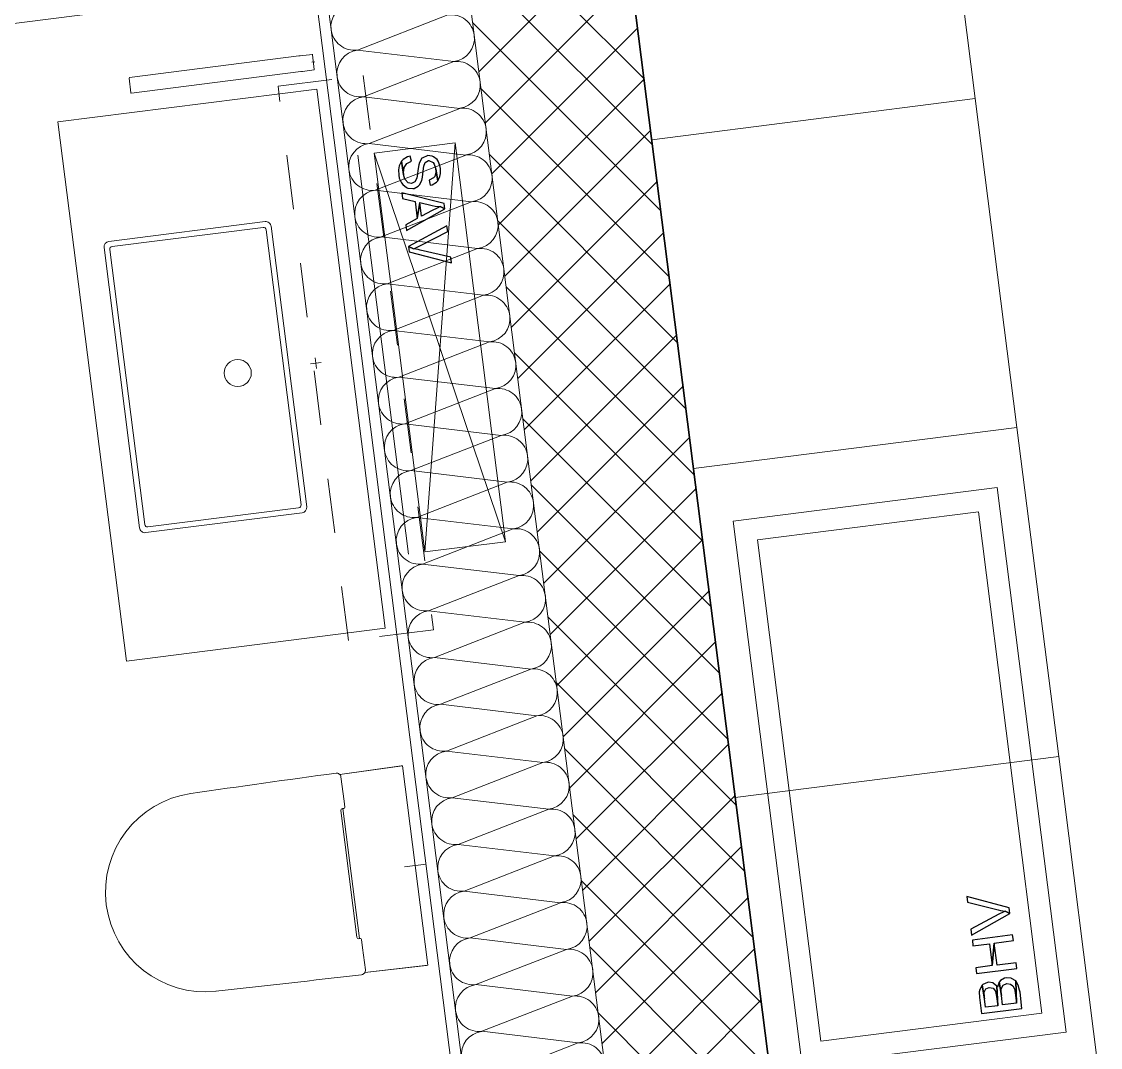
# Model space of a CAD drawing. Header units: metres. Extents: x 2713679.5 to 2713747.3, y 1226017.1 to 1226104.2.
# Drawn here: x 2713701.7 to 2713703.685, y 1226033.633 to 1226035.521 of the extents above; entities that cross this region are included whole.
import ezdxf

# ---------------------------------------------------------------- set-up
doc = ezdxf.new("R2010")
doc.units = ezdxf.units.M
doc.header["$MEASUREMENT"] = 0
doc.linetypes.add('Strich 2', pattern=[0.141111, 0.070556, -0.070556])
doc.layers.add('haustechnik', color=7, linetype='Continuous', true_color=0x0332dd)
doc.layers.add('texte', color=7, linetype='Continuous', true_color=0x000000)
doc.layers.add('plangrafiken', color=251, linetype='Continuous')
doc.layers.add('waende_stuetzen', color=250, linetype='Continuous')

msp = doc.modelspace()

# ---------------------------------------------------------------- linework, layer by layer
at = {"layer": 'haustechnik', "color": 152, "linetype": 'Continuous', "lineweight": 13, "true_color": 0x0365dd}
for p, q in [((2713702.3489, 1226035.2792), (2713702.4977, 1226035.2981)), ((2713702.442, 1226034.5451), (2713702.4977, 1226035.2981)), ((2713702.4977, 1226035.2981), (2713702.5908, 1226034.564)), ((2713702.4123, 1226034.5413), (2713702.3191, 1226035.2754)), ((2713702.3489, 1226035.2792), (2713702.5908, 1226034.564)), ((2713702.442, 1226034.5451), (2713702.3489, 1226035.2792)), ((2713702.5908, 1226034.564), (2713702.442, 1226034.5451))]:
    msp.add_line(p, q, dxfattribs=at)
at = {"layer": 'haustechnik', "color": 1, "linetype": 'Continuous', "lineweight": 13}
for p, q in [((2713703.4955, 1226034.6636), (2713703.0094, 1226034.602)), ((2713703.6226, 1226033.6617), (2713703.4955, 1226034.6636)), ((2713703.4608, 1226034.6189), (2713703.0541, 1226034.5673)), ((2713703.5779, 1226033.6963), (2713703.4608, 1226034.6189)), ((2713703.0094, 1226034.602), (2713703.1365, 1226033.6)), ((2713703.0541, 1226034.5673), (2713703.1712, 1226033.6447)), ((2713703.1712, 1226033.6447), (2713703.5779, 1226033.6963)), ((2713703.1365, 1226033.6), (2713703.6226, 1226033.6617))]:
    msp.add_line(p, q, dxfattribs=at)
at = {"layer": 'plangrafiken', "color": 7, "linetype": 'Continuous', "lineweight": 13}
for p, q in [((2713703.4551, 1226035.3792), (2713703.3783, 1226035.9844)), ((2713702.783, 1226035.9089), (2713702.8598, 1226035.3037)), ((2713702.2292, 1226035.5866), (2713700.4435, 1226035.36)), ((2713702.2105, 1226035.4577), (2713701.8987, 1226035.4181)), ((2713702.2107, 1226035.4577), (2713702.2105, 1226035.4577)), ((2713702.213, 1226035.458), (2713702.2116, 1226035.4578)), ((2713702.2174, 1226035.4586), (2713702.213, 1226035.458)), ((2713702.2296, 1226035.4601), (2713702.2174, 1226035.4586)), ((2713702.2346, 1226035.4607), (2713702.2296, 1226035.4601)), ((2713702.2352, 1226035.4599), (2713702.2351, 1226035.4608)), ((2713702.2386, 1226035.433), (2713702.2352, 1226035.4599)), ((2713702.2366, 1226035.4489), (2713702.2372, 1226035.4439)), ((2713701.9024, 1226035.3894), (2713702.2142, 1226035.4289)), ((2713702.2144, 1226035.4289), (2713702.2146, 1226035.4295)), ((2713702.2152, 1226035.4291), (2713702.2167, 1226035.4292)), ((2713702.2167, 1226035.4292), (2713702.2383, 1226035.432)), ((2713702.2394, 1226035.4467), (2713702.2344, 1226035.4461)), ((2713702.2387, 1226035.432), (2713702.2386, 1226035.433)), ((2713701.8987, 1226035.4181), (2713701.8978, 1226035.418)), ((2713701.8979, 1226035.4171), (2713701.9013, 1226035.3902)), ((2713701.767, 1226035.3364), (2713702.2432, 1226035.3968)), ((2713701.9013, 1226035.3902), (2713701.9014, 1226035.3892)), ((2713702.2432, 1226035.3968), (2713702.3691, 1226034.4048)), ((2713702.8598, 1226035.3037), (2713703.4551, 1226035.3792)), ((2713703.5319, 1226034.7741), (2713703.4551, 1226035.3792)), ((2713701.8929, 1226034.3443), (2713701.767, 1226035.3364)), ((2713702.8598, 1226035.3037), (2713702.9366, 1226034.6986)), ((2713701.8605, 1226035.1164), (2713702.1482, 1226035.1529)), ((2713701.8667, 1226035.1071), (2713702.1445, 1226035.1424)), ((2713702.15, 1226035.138), (2713702.2143, 1226034.6321)), ((2713702.1593, 1226035.1443), (2713702.2248, 1226034.6284)), ((2713701.9173, 1226034.5894), (2713701.8518, 1226035.1052)), ((2713701.9266, 1226034.5956), (2713701.8624, 1226035.1015)), ((2713702.2317, 1226034.8914), (2713702.2516, 1226034.8939)), ((2713702.2404, 1226034.9025), (2713702.2429, 1226034.8827)), ((2713702.9366, 1226034.6986), (2713703.5319, 1226034.7741)), ((2713703.6087, 1226034.169), (2713703.5319, 1226034.7741)), ((2713702.9366, 1226034.6986), (2713703.0134, 1226034.0934)), ((2713702.2161, 1226034.6172), (2713701.9284, 1226034.5807)), ((2713702.2099, 1226034.6265), (2713701.9321, 1226034.5912)), ((2713702.3691, 1226034.4048), (2713701.8929, 1226034.3443)), ((2713703.0134, 1226034.0934), (2713703.6087, 1226034.169)), ((2713703.6855, 1226033.5638), (2713703.6087, 1226034.169)), ((2713702.4012, 1226034.1518), (2713702.2857, 1226034.1357)), ((2713702.2857, 1226034.1357), (2713702.3986, 1226034.1515)), ((2713702.3986, 1226034.1515), (2713702.4012, 1226034.1518)), ((2713702.4012, 1226034.1518), (2713702.4245, 1226033.9683)), ((2713702.4478, 1226033.7847), (2713702.4012, 1226034.1518)), ((2713702.2935, 1226034.0864), (2713702.2878, 1226034.1312)), ((2713702.2949, 1226034.0754), (2713702.2935, 1226034.0864)), ((2713703.0134, 1226034.0934), (2713703.0902, 1226033.4883)), ((2713702.2877, 1226034.0694), (2713702.3173, 1226033.8362)), ((2713702.2914, 1226034.0729), (2713702.2932, 1226034.0732)), ((2713702.3218, 1226033.8337), (2713702.2914, 1226034.0729)), ((2713702.4245, 1226033.9683), (2713702.4478, 1226033.7847)), ((2713702.3235, 1226033.8339), (2713702.3218, 1226033.8337)), ((2713702.3277, 1226033.8169), (2713702.3257, 1226033.8322)), ((2713702.3328, 1226033.7764), (2713702.3277, 1226033.8169)), ((2713702.3319, 1226033.7715), (2713702.4478, 1226033.7847)), ((2713702.4451, 1226033.7844), (2713702.3319, 1226033.7715)), ((2713702.4478, 1226033.7847), (2713702.4451, 1226033.7844))]:
    msp.add_line(p, q, dxfattribs=at)
at = {"layer": 'plangrafiken', "color": 7, "linetype": 'Strich 2', "lineweight": 13}
for p, q in [((2713702.172, 1226035.4019), (2713702.3287, 1226035.4218)), ((2713702.3287, 1226035.4218), (2713702.4582, 1226034.402)), ((2713702.3014, 1226034.3821), (2713702.172, 1226035.4019)), ((2713702.4582, 1226034.402), (2713702.3014, 1226034.3821))]:
    msp.add_line(p, q, dxfattribs=at)
at = {"layer": 'plangrafiken', "color": 144, "linetype": 'Continuous', "lineweight": 20, "true_color": 0x0082b3}
for p, q in [((2713702.427, 1226033.9484), (2713702.422, 1226033.9881)), ((2713702.4443, 1226033.9708), (2713702.4047, 1226033.9658))]:
    msp.add_line(p, q, dxfattribs=at)
at = {"layer": 'plangrafiken', "color": 7, "linetype": 'Continuous', "lineweight": 13}
msp.add_circle((2713702.0978, 1226034.8744), 0.025, dxfattribs=at)
for centre, radius, start, end in [((2713702.1494, 1226035.143), 0.01, 7.2326, 97.2326), ((2713702.1451, 1226035.1374), 0.005, 7.2326, 97.2326), ((2713701.8617, 1226035.1065), 0.01, 97.2326, 187.2326), ((2713701.8673, 1226035.1022), 0.005, 97.2326, 187.2326), ((2713702.2093, 1226034.6315), 0.005, 277.2326, 7.2326), ((2713702.2149, 1226034.6271), 0.01, 277.2326, 7.2326), ((2713701.9315, 1226034.5962), 0.005, 187.2326, 277.2326), ((2713701.9272, 1226034.5906), 0.01, 187.2326, 277.2326), ((2713706.3067, 1226004.4065), 30.0032, 97.7153, 98.23048), ((2713702.2798, 1226034.1302), 0.008, 43.2111, 97.7153), ((2713702.2798, 1226034.1302), 0.008, 7.2326, 97.7153), ((2713702.0379, 1226033.9192), 0.1834, 98.2305, 276.2347), ((2713702.2906, 1226034.0698), 0.00298, 97.9601, 187.8183), ((2713702.2929, 1226034.0751), 0.002, 278.1915, 7.2326), ((2713702.3202, 1226033.8365), 0.00298, 186.6469, 276.505), ((2713702.3238, 1226033.8319), 0.002, 7.2326, 96.6965), ((2713698.7994, 1226063.5626), 30.0032, 276.23467, 276.74985), ((2713702.3249, 1226033.7753), 0.008, 276.7498, 7.2326), ((2713702.3249, 1226033.7753), 0.008, 276.7498, 331.2639)]:
    msp.add_arc(centre, radius, start, end, dxfattribs=at)
for centre, start_param, end_param in [((2713702.2803, 1226034.0716), 5.467516, 5.584684), ((2713702.3107, 1226033.8322), 0.698501, 0.81567)]:
    msp.add_ellipse(centre, major_axis=(0.0144, 0.0018), ratio=0.008727, start_param=start_param, end_param=end_param, dxfattribs=at)
at = {"layer": 'texte'}
for points in [[(2713702.4707, 1226035.2507), (2713702.4698, 1226035.2562), (2713702.4667, 1226035.2643), (2713702.4648, 1226035.267), (2713702.4581, 1226035.2724), (2713702.4558, 1226035.2734), (2713702.4468, 1226035.2747), (2713702.4463, 1226035.2743), (2713702.4382, 1226035.2706), (2713702.4368, 1226035.2697), (2713702.4323, 1226035.262), (2713702.4309, 1226035.2575), (2713702.4291, 1226035.2471), (2713702.4287, 1226035.2408), (2713702.4273, 1226035.2331), (2713702.4237, 1226035.2259), (2713702.4178, 1226035.2232), (2713702.4115, 1226035.2245), (2713702.4061, 1226035.2304), (2713702.4056, 1226035.2313), (2713702.4029, 1226035.2399), (2713702.3989, 1226035.2639), (2713702.3948, 1226035.2557), (2713702.3939, 1226035.248), (2713702.3943, 1226035.2385), (2713702.3952, 1226035.2327), (2713702.3989, 1226035.2245), (2713702.4016, 1226035.2214), (2713702.4083, 1226035.2159), (2713702.4111, 1226035.2146), (2713702.4201, 1226035.2137), (2713702.4224, 1226035.2141), (2713702.43, 1226035.2182), (2713702.4323, 1226035.2205), (2713702.4364, 1226035.2286), (2713702.4377, 1226035.2349), (2713702.4391, 1226035.2458), (2713702.4404, 1226035.2548), (2713702.4427, 1226035.2616), (2713702.4486, 1226035.2652), (2713702.4495, 1226035.2652), (2713702.4572, 1226035.262), (2713702.4594, 1226035.2589), (2713702.4621, 1226035.2494), (2713702.4658, 1226035.2277), (2713702.4698, 1226035.2358), (2713702.4712, 1226035.2417)], [(2713702.4174, 1226035.2643), (2713702.4151, 1226035.2734), (2713702.4102, 1226035.272), (2713702.4025, 1226035.2675), (2713702.3989, 1226035.2639), (2713702.4029, 1226035.2399), (2713702.4029, 1226035.2431), (2713702.4038, 1226035.2517), (2713702.4038, 1226035.2526), (2713702.4088, 1226035.2598), (2713702.4093, 1226035.2602)], [(2713702.4658, 1226035.2277), (2713702.4621, 1226035.2494), (2713702.4626, 1226035.244), (2713702.4603, 1226035.2358), (2713702.4581, 1226035.2336), (2713702.4504, 1226035.2295), (2713702.4522, 1226035.22), (2713702.4554, 1226035.2209), (2713702.4635, 1226035.2254)], [(2713702.4789, 1226035.1762), (2713702.4775, 1226035.1866), (2713702.3998, 1226035.206), (2713702.4011, 1226035.1956), (2713702.4246, 1226035.1902), (2713702.4282, 1226035.159), (2713702.4328, 1226035.1884), (2713702.4558, 1226035.1829), (2713702.4612, 1226035.1816), (2713702.4703, 1226035.1807)], [(2713702.4789, 1226035.1762), (2713702.4703, 1226035.1807), (2713702.4648, 1226035.178), (2713702.4558, 1226035.1735), (2713702.4359, 1226035.1631), (2713702.4328, 1226035.1884), (2713702.4282, 1226035.159), (2713702.407, 1226035.1472), (2713702.4083, 1226035.1364)], [(2713702.4843, 1226035.1346), (2713702.4829, 1226035.1454), (2713702.412, 1226035.107), (2713702.421, 1226035.1029), (2713702.4242, 1226035.1043), (2713702.4328, 1226035.1084)], [(2713702.4915, 1226035.0772), (2713702.4902, 1226035.0876), (2713702.4337, 1226035.1007), (2713702.43, 1226035.1016), (2713702.421, 1226035.1029), (2713702.412, 1226035.107), (2713702.4133, 1226035.0971)], [(2713703.4394, 1226033.9114), (2713703.4408, 1226033.901), (2713703.4973, 1226033.8866), (2713703.5013, 1226033.8857), (2713703.5099, 1226033.8843), (2713703.519, 1226033.8798), (2713703.5176, 1226033.8902)], [(2713703.4471, 1226033.8513), (2713703.4484, 1226033.84), (2713703.519, 1226033.8798), (2713703.5099, 1226033.8843), (2713703.5067, 1226033.8825), (2713703.4986, 1226033.8784)], [(2713703.4498, 1226033.831), (2713703.4507, 1226033.8206), (2713703.4814, 1226033.8242), (2713703.4864, 1226033.784), (2713703.49, 1226033.8255), (2713703.5253, 1226033.8301), (2713703.5239, 1226033.8405)], [(2713703.4561, 1226033.7799), (2713703.4575, 1226033.7695), (2713703.5316, 1226033.779), (2713703.5303, 1226033.7894), (2713703.4954, 1226033.7849), (2713703.49, 1226033.8255), (2713703.4864, 1226033.784)], [(2713703.4991, 1226033.7537), (2713703.5031, 1226033.7293), (2713703.5027, 1226033.732), (2713703.5027, 1226033.741), (2713703.5063, 1226033.7478), (2713703.5135, 1226033.751), (2713703.5199, 1226033.7501), (2713703.5244, 1226033.7469), (2713703.5271, 1226033.741), (2713703.5284, 1226033.7342), (2713703.5312, 1226033.7148), (2713703.5298, 1226033.7559), (2713703.5221, 1226033.7605), (2713703.5212, 1226033.7609), (2713703.5122, 1226033.7618), (2713703.509, 1226033.7609), (2713703.5013, 1226033.7564)], [(2713703.4629, 1226033.7252), (2713703.4665, 1226033.6958), (2713703.5411, 1226033.7053), (2713703.5375, 1226033.7351), (2713703.5366, 1226033.7388), (2713703.5343, 1226033.7478), (2713703.5298, 1226033.7559), (2713703.5312, 1226033.7148), (2713703.5054, 1226033.7116), (2713703.5031, 1226033.7293), (2713703.4991, 1226033.7537), (2713703.4959, 1226033.7446), (2713703.495, 1226033.746), (2713703.4968, 1226033.7103), (2713703.4742, 1226033.7076), (2713703.4724, 1226033.7229), (2713703.4679, 1226033.7478), (2713703.4634, 1226033.7401), (2713703.4624, 1226033.7356)], [(2713703.4679, 1226033.7478), (2713703.4724, 1226033.7229), (2713703.4719, 1226033.7261), (2713703.4715, 1226033.7351), (2713703.4747, 1226033.741), (2713703.481, 1226033.7437), (2713703.4878, 1226033.7424), (2713703.4923, 1226033.7369), (2713703.4923, 1226033.7365), (2713703.4945, 1226033.727), (2713703.4968, 1226033.7103), (2713703.495, 1226033.746), (2713703.4882, 1226033.7519), (2713703.4878, 1226033.7523), (2713703.4787, 1226033.7537), (2713703.4774, 1226033.7532), (2713703.4692, 1226033.7491)]]:
    msp.add_lwpolyline(points, close=True, dxfattribs=at)
at = {"layer": 'waende_stuetzen', "color": 7, "linetype": 'Continuous', "lineweight": 35}
msp.add_line((2713703.1154, 1226033.2899), (2713702.6999, 1226036.5636), dxfattribs=at)
at = {"layer": 'waende_stuetzen', "color": 7, "linetype": 'Continuous', "lineweight": 18}
for p, q in [((2713702.78, 1226033.5497), (2713702.4023, 1226036.5258)), ((2713702.1246, 1226036.4906), (2713702.5022, 1226033.5145)), ((2713702.1444, 1226036.4931), (2713702.5221, 1226033.517))]:
    msp.add_line(p, q, dxfattribs=at)
at = {"layer": 'waende_stuetzen', "color": 18, "linetype": 'Continuous', "lineweight": 0, "true_color": 0x000000}
for p, q in [((2713702.8456, 1226035.4157), (2713702.4993, 1226035.7621)), ((2713702.5416, 1226035.4288), (2713702.8099, 1226035.6972)), ((2713702.861, 1226035.2942), (2713702.5147, 1226035.6406)), ((2713702.5535, 1226035.3347), (2713702.8218, 1226035.603)), ((2713702.8765, 1226035.1728), (2713702.5301, 1226035.5191)), ((2713702.5654, 1226035.2406), (2713702.8338, 1226035.5089)), ((2713702.5774, 1226035.1464), (2713702.8457, 1226035.4148)), ((2713702.8919, 1226035.0513), (2713702.5455, 1226035.3976)), ((2713702.5893, 1226035.0523), (2713702.8577, 1226035.3207)), ((2713702.9073, 1226034.9298), (2713702.5609, 1226035.2762)), ((2713702.6013, 1226034.9582), (2713702.8696, 1226035.2266)), ((2713702.9227, 1226034.8083), (2713702.5763, 1226035.1547)), ((2713702.6132, 1226034.8641), (2713702.8816, 1226035.1324)), ((2713702.9381, 1226034.6868), (2713702.5918, 1226035.0332)), ((2713702.6252, 1226034.77), (2713702.8935, 1226035.0383)), ((2713702.6371, 1226034.6758), (2713702.9055, 1226034.9442)), ((2713702.9535, 1226034.5653), (2713702.6072, 1226034.9117)), ((2713702.6491, 1226034.5817), (2713702.9174, 1226034.8501)), ((2713702.969, 1226034.4439), (2713702.6226, 1226034.7902)), ((2713702.661, 1226034.4876), (2713702.9293, 1226034.7559)), ((2713702.9844, 1226034.3224), (2713702.638, 1226034.6687)), ((2713702.6729, 1226034.3935), (2713702.9413, 1226034.6618)), ((2713702.6849, 1226034.2994), (2713702.9532, 1226034.5677)), ((2713702.9998, 1226034.2009), (2713702.6534, 1226034.5473)), ((2713702.6968, 1226034.2052), (2713702.9652, 1226034.4736)), ((2713703.0152, 1226034.0794), (2713702.6688, 1226034.4258)), ((2713702.7088, 1226034.1111), (2713702.9771, 1226034.3795)), ((2713703.0306, 1226033.9579), (2713702.6843, 1226034.3043)), ((2713702.7207, 1226034.017), (2713702.9891, 1226034.2853)), ((2713703.046, 1226033.8364), (2713702.6997, 1226034.1828)), ((2713702.7327, 1226033.9229), (2713703.001, 1226034.1912)), ((2713702.7446, 1226033.8287), (2713703.013, 1226034.0971)), ((2713703.0615, 1226033.715), (2713702.7151, 1226034.0613)), ((2713702.7566, 1226033.7346), (2713703.0249, 1226034.003)), ((2713703.0769, 1226033.5935), (2713702.7305, 1226033.9398)), ((2713702.7685, 1226033.6405), (2713703.0368, 1226033.9089)), ((2713702.9882, 1226033.5761), (2713702.7459, 1226033.8184)), ((2713702.7843, 1226033.5503), (2713703.0488, 1226033.8147)), ((2713702.9058, 1226033.5657), (2713703.0607, 1226033.7206)), ((2713702.894, 1226033.5642), (2713702.7613, 1226033.6969))]:
    msp.add_line(p, q, dxfattribs=at)
at = {"layer": 'waende_stuetzen', "color": 7, "linetype": 'Continuous', "lineweight": 13}
for p, q in [((2713702.3181, 1226035.4686), (2713702.4846, 1226035.5334)), ((2713702.3181, 1226035.4686), (2713702.4955, 1226035.4474)), ((2713702.329, 1226035.3826), (2713702.4955, 1226035.4474)), ((2713702.329, 1226035.3826), (2713702.5064, 1226035.3614)), ((2713702.3399, 1226035.2966), (2713702.5064, 1226035.3614)), ((2713702.3399, 1226035.2966), (2713702.5173, 1226035.2755)), ((2713702.3508, 1226035.2107), (2713702.5173, 1226035.2755)), ((2713702.3508, 1226035.2107), (2713702.5282, 1226035.1895)), ((2713702.3617, 1226035.1247), (2713702.5282, 1226035.1895)), ((2713702.3617, 1226035.1247), (2713702.5392, 1226035.1035)), ((2713702.3727, 1226035.0387), (2713702.5392, 1226035.1035)), ((2713702.3727, 1226035.0387), (2713702.5501, 1226035.0175)), ((2713702.3836, 1226034.9527), (2713702.5501, 1226035.0175)), ((2713702.3836, 1226034.9527), (2713702.561, 1226034.9316)), ((2713702.3945, 1226034.8667), (2713702.561, 1226034.9316)), ((2713702.3945, 1226034.8667), (2713702.5719, 1226034.8456)), ((2713702.4054, 1226034.7808), (2713702.5719, 1226034.8456)), ((2713702.4054, 1226034.7808), (2713702.5828, 1226034.7596)), ((2713702.4163, 1226034.6948), (2713702.5828, 1226034.7596)), ((2713702.4163, 1226034.6948), (2713702.5937, 1226034.6736)), ((2713702.4272, 1226034.6088), (2713702.5937, 1226034.6736)), ((2713702.4272, 1226034.6088), (2713702.6046, 1226034.5876)), ((2713702.4381, 1226034.5228), (2713702.6046, 1226034.5876)), ((2713702.4381, 1226034.5228), (2713702.6155, 1226034.5017)), ((2713702.449, 1226034.4369), (2713702.6155, 1226034.5017)), ((2713702.449, 1226034.4369), (2713702.6264, 1226034.4157)), ((2713702.4599, 1226034.3509), (2713702.6264, 1226034.4157)), ((2713702.4599, 1226034.3509), (2713702.6374, 1226034.3297)), ((2713702.4709, 1226034.2649), (2713702.6374, 1226034.3297)), ((2713702.4709, 1226034.2649), (2713702.6483, 1226034.2437)), ((2713702.4818, 1226034.1789), (2713702.6483, 1226034.2437)), ((2713702.4818, 1226034.1789), (2713702.6592, 1226034.1578)), ((2713702.4927, 1226034.093), (2713702.6592, 1226034.1578)), ((2713702.4927, 1226034.093), (2713702.6701, 1226034.0718)), ((2713702.5036, 1226034.007), (2713702.6701, 1226034.0718)), ((2713702.5036, 1226034.007), (2713702.681, 1226033.9858)), ((2713702.5145, 1226033.921), (2713702.681, 1226033.9858)), ((2713702.5145, 1226033.921), (2713702.6919, 1226033.8998)), ((2713702.5254, 1226033.835), (2713702.6919, 1226033.8998)), ((2713702.5254, 1226033.835), (2713702.7028, 1226033.8139)), ((2713702.5363, 1226033.749), (2713702.7028, 1226033.8139)), ((2713702.5363, 1226033.749), (2713702.7137, 1226033.7279)), ((2713702.5472, 1226033.6631), (2713702.7137, 1226033.7279)), ((2713702.5472, 1226033.6631), (2713702.7246, 1226033.6419)), ((2713702.5581, 1226033.5771), (2713702.7246, 1226033.6419))]:
    msp.add_line(p, q, dxfattribs=at)
for centre, start, end in [((2713702.3126, 1226035.5116), 97.2326, 187.2326), ((2713702.4901, 1226035.4904), 7.2326, 97.2326), ((2713702.3126, 1226035.5116), 187.2326, 277.2326), ((2713702.4901, 1226035.4904), 277.2326, 7.2326), ((2713702.3236, 1226035.4256), 97.2326, 187.2326), ((2713702.501, 1226035.4044), 7.2326, 97.2326), ((2713702.3236, 1226035.4256), 187.2326, 277.2326), ((2713702.501, 1226035.4044), 277.2326, 7.2326), ((2713702.3345, 1226035.3396), 97.2326, 187.2326), ((2713702.5119, 1226035.3185), 7.2326, 97.2326), ((2713702.3345, 1226035.3396), 187.2326, 277.2326), ((2713702.5119, 1226035.3185), 277.2326, 7.2326), ((2713702.3454, 1226035.2536), 97.2326, 187.2326), ((2713702.5228, 1226035.2325), 7.2326, 97.2326), ((2713702.3454, 1226035.2536), 187.2326, 277.2326), ((2713702.5228, 1226035.2325), 277.2326, 7.2326), ((2713702.3563, 1226035.1677), 97.2326, 187.2326), ((2713702.5337, 1226035.1465), 7.2326, 97.2326), ((2713702.3563, 1226035.1677), 187.2326, 277.2326), ((2713702.5337, 1226035.1465), 277.2326, 7.2326), ((2713702.3672, 1226035.0817), 97.2326, 187.2326), ((2713702.5446, 1226035.0605), 7.2326, 97.2326), ((2713702.3672, 1226035.0817), 187.2326, 277.2326), ((2713702.5446, 1226035.0605), 277.2326, 7.2326), ((2713702.3781, 1226034.9957), 97.2326, 187.2326), ((2713702.5555, 1226034.9745), 7.2326, 97.2326), ((2713702.3781, 1226034.9957), 187.2326, 277.2326), ((2713702.5555, 1226034.9745), 277.2326, 7.2326), ((2713702.389, 1226034.9097), 97.2326, 187.2326), ((2713702.5664, 1226034.8886), 7.2326, 97.2326), ((2713702.389, 1226034.9097), 187.2326, 277.2326), ((2713702.5664, 1226034.8886), 277.2326, 7.2326), ((2713702.3999, 1226034.8238), 97.2326, 187.2326), ((2713702.5773, 1226034.8026), 7.2326, 97.2326), ((2713702.3999, 1226034.8238), 187.2326, 277.2326), ((2713702.5773, 1226034.8026), 277.2326, 7.2326), ((2713702.4108, 1226034.7378), 97.2326, 187.2326), ((2713702.5883, 1226034.7166), 7.2326, 97.2326), ((2713702.4108, 1226034.7378), 187.2326, 277.2326), ((2713702.5883, 1226034.7166), 277.2326, 7.2326), ((2713702.4218, 1226034.6518), 97.2326, 187.2326), ((2713702.5992, 1226034.6306), 7.2326, 97.2326), ((2713702.4218, 1226034.6518), 187.2326, 277.2326), ((2713702.5992, 1226034.6306), 277.2326, 7.2326), ((2713702.4327, 1226034.5658), 97.2326, 187.2326), ((2713702.6101, 1226034.5447), 7.2326, 97.2326), ((2713702.4327, 1226034.5658), 187.2326, 277.2326), ((2713702.6101, 1226034.5447), 277.2326, 7.2326), ((2713702.4436, 1226034.4798), 97.2326, 187.2326), ((2713702.621, 1226034.4587), 7.2326, 97.2326), ((2713702.4436, 1226034.4798), 187.2326, 277.2326), ((2713702.621, 1226034.4587), 277.2326, 7.2326), ((2713702.4545, 1226034.3939), 97.2326, 187.2326), ((2713702.6319, 1226034.3727), 7.2326, 97.2326), ((2713702.4545, 1226034.3939), 187.2326, 277.2326), ((2713702.6319, 1226034.3727), 277.2326, 7.2326), ((2713702.4654, 1226034.3079), 97.2326, 187.2326), ((2713702.6428, 1226034.2867), 7.2326, 97.2326), ((2713702.4654, 1226034.3079), 187.2326, 277.2326), ((2713702.6428, 1226034.2867), 277.2326, 7.2326), ((2713702.4763, 1226034.2219), 97.2326, 187.2326), ((2713702.6537, 1226034.2008), 7.2326, 97.2326), ((2713702.4763, 1226034.2219), 187.2326, 277.2326), ((2713702.6537, 1226034.2008), 277.2326, 7.2326), ((2713702.4872, 1226034.1359), 97.2326, 187.2326), ((2713702.6646, 1226034.1148), 7.2326, 97.2326), ((2713702.4872, 1226034.1359), 187.2326, 277.2326), ((2713702.6646, 1226034.1148), 277.2326, 7.2326), ((2713702.4981, 1226034.05), 97.2326, 187.2326), ((2713702.6755, 1226034.0288), 7.2326, 97.2326), ((2713702.4981, 1226034.05), 187.2326, 277.2326), ((2713702.6755, 1226034.0288), 277.2326, 7.2326), ((2713702.509, 1226033.964), 97.2326, 187.2326), ((2713702.6865, 1226033.9428), 7.2326, 97.2326), ((2713702.509, 1226033.964), 187.2326, 277.2326), ((2713702.6865, 1226033.9428), 277.2326, 7.2326), ((2713702.52, 1226033.878), 97.2326, 187.2326), ((2713702.6974, 1226033.8568), 7.2326, 97.2326), ((2713702.52, 1226033.878), 187.2326, 277.2326), ((2713702.6974, 1226033.8568), 277.2326, 7.2326), ((2713702.5309, 1226033.792), 97.2326, 187.2326), ((2713702.7083, 1226033.7709), 7.2326, 97.2326), ((2713702.5309, 1226033.792), 187.2326, 277.2326), ((2713702.7083, 1226033.7709), 277.2326, 7.2326), ((2713702.5418, 1226033.7061), 97.2326, 187.2326), ((2713702.7192, 1226033.6849), 7.2326, 97.2326), ((2713702.5418, 1226033.7061), 187.2326, 277.2326), ((2713702.7192, 1226033.6849), 277.2326, 7.2326), ((2713702.5527, 1226033.6201), 97.2326, 187.2326), ((2713702.7301, 1226033.5989), 7.2326, 97.2326)]:
    msp.add_arc(centre, 0.0433, start, end, dxfattribs=at)

doc.saveas('drawing.dxf')
